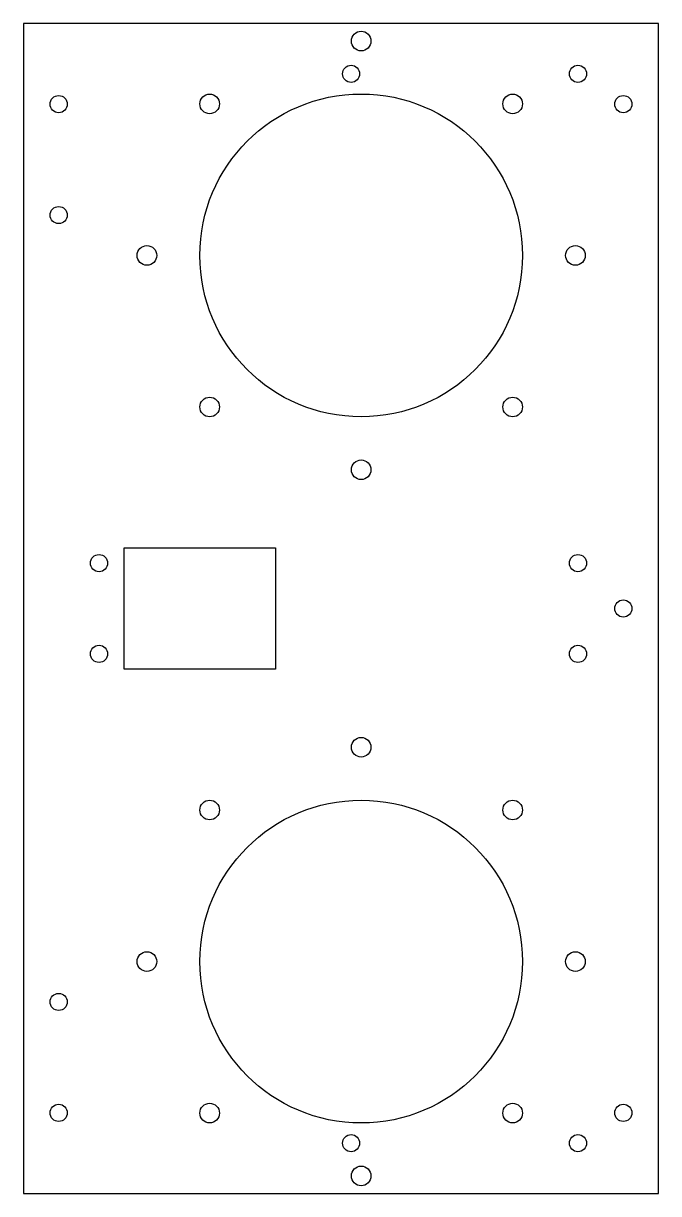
# Model space of a CAD drawing. Header units: millimetres. Extents: x 0 to 126, y 0 to 232.
import ezdxf

# ---------------------------------------------------------------- set-up
doc = ezdxf.new("R2010")
doc.units = ezdxf.units.MM

msp = doc.modelspace()

# ---------------------------------------------------------------- linework, layer by layer
for p, q in [((0, 232, 2.5), (0, 0, 2.5)), ((126, 232, 2.5), (0, 232, 2.5)), ((126, 0, 2.5), (126, 232, 2.5)), ((20, 104, 2.5), (20, 128, 2.5)), ((20, 128, 2.5), (50, 128, 2.5)), ((50, 128, 2.5), (50, 104, 2.5)), ((50, 104, 2.5), (20, 104, 2.5)), ((0, 0, 2.5), (126, 0, 2.5))]:
    msp.add_line(p, q)
for centre, radius in [((67, 228.5, 2.5), 1.95), ((65, 222, 2.5), 1.7), ((110, 222, 2.5), 1.7), ((7, 216, 2.5), 1.7), ((36.95, 216.05, 2.5), 1.95), ((67, 186, 2.5), 32), ((97.05, 216.05, 2.5), 1.95), ((119, 216, 2.5), 1.7), ((7, 194, 2.5), 1.7), ((24.5, 186, 2.5), 1.95), ((109.5, 186, 2.5), 1.95), ((36.95, 155.95, 2.5), 1.95), ((97.05, 155.95, 2.5), 1.95), ((67, 143.5, 2.5), 1.95), ((15, 125, 2.5), 1.7), ((110, 125, 2.5), 1.7), ((119, 116, 2.5), 1.7), ((15, 107, 2.5), 1.7), ((110, 107, 2.5), 1.7), ((67, 88.5, 2.5), 1.95), ((36.95, 76.05, 2.5), 1.95), ((67, 46, 2.5), 32), ((97.05, 76.05, 2.5), 1.95), ((24.5, 46, 2.5), 1.95), ((109.5, 46, 2.5), 1.95), ((7, 38, 2.5), 1.7), ((7, 16, 2.5), 1.7), ((36.95, 15.95, 2.5), 1.95), ((97.05, 15.95, 2.5), 1.95), ((119, 16, 2.5), 1.7), ((65, 10, 2.5), 1.7), ((110, 10, 2.5), 1.7), ((67, 3.5, 2.5), 1.95)]:
    msp.add_circle(centre, radius)

doc.saveas('drawing.dxf')
